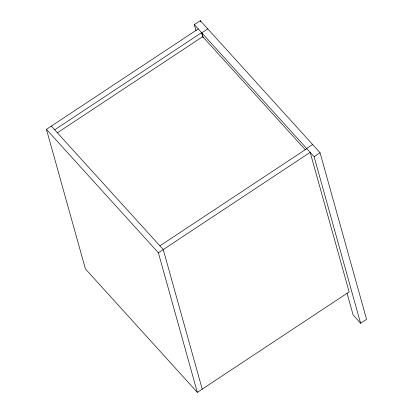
<?xml version="1.0" encoding="UTF-8"?>
<svg xmlns="http://www.w3.org/2000/svg" width="413" height="413" viewBox="0 0 413 413"><rect width="100%" height="100%" fill="white"/><g stroke="black" fill="none" stroke-linecap="round" stroke-linejoin="round"><path stroke-width="0.62" d="M196.061 30.81L194.327 24.594L200.295 20.65L320.054 152.738L366.558 319.295L360.595 323.24L353.13 315.011L347.059 293.256M197.337 392.35L158.37 252.787L310.173 152.361L349.14 291.924L197.337 392.35L85.408 268.904L46.442 129.341L198.245 28.915M54.681 129.816L201.606 32.617L202.814 36.963M207.754 28.879L201.792 32.823L203.181 37.795M57.417 132.769L202.726 36.638L305.341 149.811M306.627 148.453L312.595 144.504M159.893 245.854L306.818 148.659M360.595 323.24L314.092 156.682L320.054 152.738M194.327 24.594L314.092 156.682M51.32 126.115L163.249 249.56L202.215 389.123M46.442 129.341L158.37 252.787M200.295 20.65L200.641 21.894"/></g></svg>
